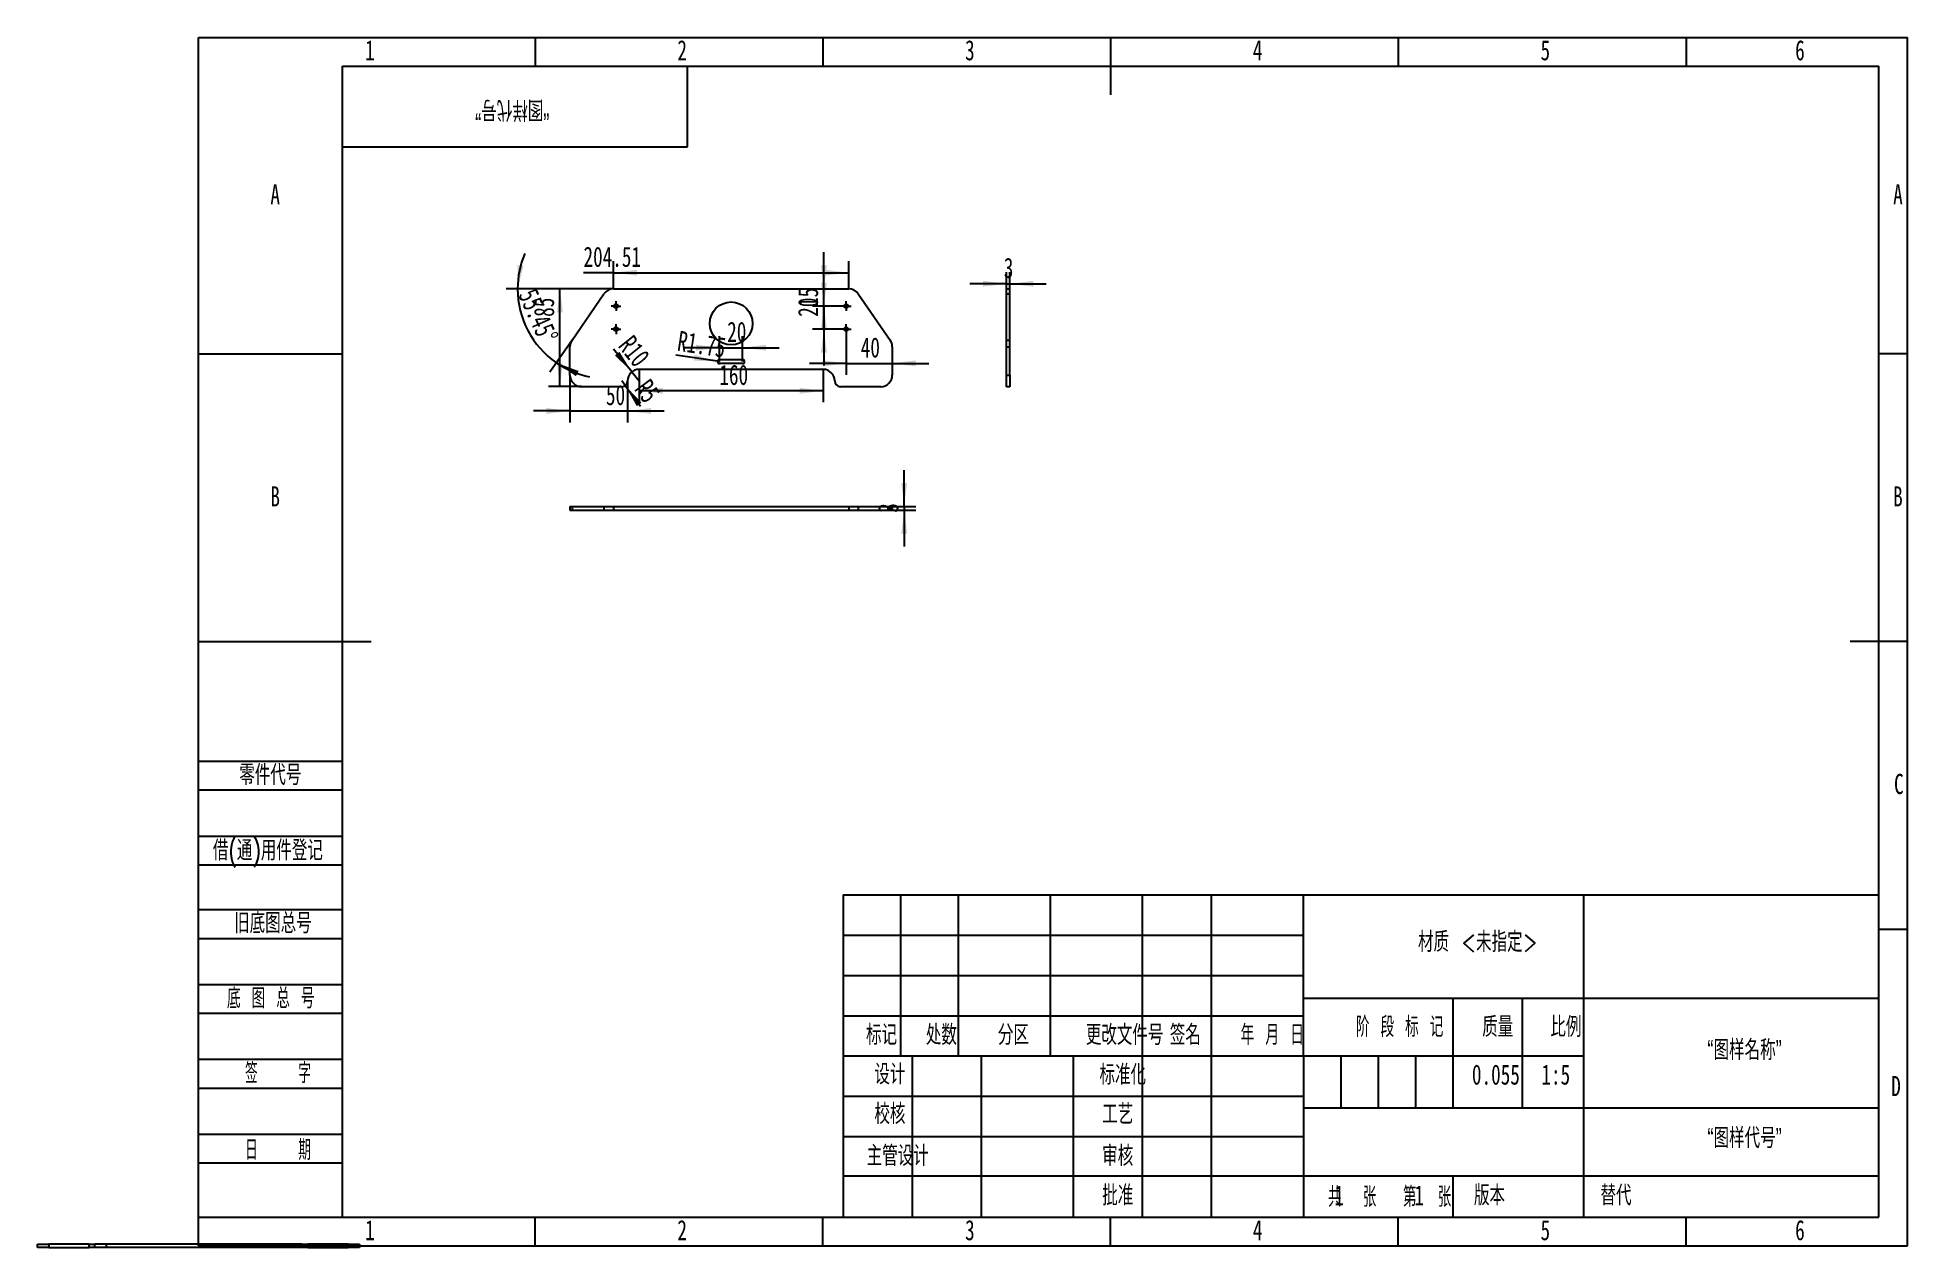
# Model space of a CAD drawing. Header units: millimetres. Extents: x -28 to 297, y 0 to 210.
import ezdxf

# ---------------------------------------------------------------- set-up
doc = ezdxf.new("R2010")
doc.units = ezdxf.units.MM
doc.layers.add('图框', color=7, linetype='Continuous')
doc.layers.add('粗实线层', color=7, linetype='Continuous', lineweight=25)
doc.styles.add('SLDTEXTSTYLE0', font='TXT', dxfattribs={"width": 0.7, "bigfont": 'bigfont'})
doc.styles.add('SLDTEXTSTYLE1', font='TXT', dxfattribs={"width": 0.6, "bigfont": 'bigfont'})
doc.styles.add('SLDTEXTSTYLE2', font='TXT', dxfattribs={"width": 0.614286, "bigfont": 'bigfont'})
doc.styles.add('SLDTEXTSTYLE3', font='TXT', dxfattribs={"width": 0.62, "bigfont": 'bigfont'})
doc.styles.add('SLDTEXTSTYLE4', font='TXT', dxfattribs={"width": 0.566667, "bigfont": 'bigfont'})
doc.styles.add('SLDTEXTSTYLE5', font='TXT', dxfattribs={"width": 0.7})
doc.dimstyles.new('SLDDIMSTYLE0', dxfattribs={"dimtxt": 3.5, "dimasz": 4.08, "dimexe": 0, "dimexo": 0.0625, "dimgap": 0.875, "dimtad": 2, "dimlfac": 5, "dimrnd": 1e-09, "dimzin": 12, "dimdsep": 46, "dimtxsty": 'SLDTEXTSTYLE5', "dimsah": 1, "dimcen": 0.09, "dimadec": 0, "dimazin": 3, "dimtfac": 1, "dimtofl": 0, "dimtmove": 0, "dimatfit": 3, "dimfxl": 0, "dimfrac": 2, "dimtolj": 1, "dimtzin": 12, "dimarcsym": 0})
doc.dimstyles.new('SLDDIMSTYLE1', dxfattribs={"dimtxt": 3.5, "dimasz": 4.08, "dimexe": 0, "dimexo": 0.0625, "dimgap": 0.875, "dimtad": 2, "dimlfac": 5, "dimrnd": 1e-09, "dimzin": 12, "dimdsep": 46, "dimtxsty": 'SLDTEXTSTYLE5', "dimsah": 1, "dimcen": 0, "dimadec": 0, "dimazin": 3, "dimtfac": 1, "dimtofl": 0, "dimtmove": 0, "dimatfit": 3, "dimfxl": 0, "dimfrac": 2, "dimtolj": 1, "dimtzin": 12, "dimarcsym": 0})
doc.dimstyles.new('SLDDIMSTYLE2', dxfattribs={"dimtxt": 3.5, "dimasz": 4.08, "dimexe": 0, "dimexo": 0.0625, "dimgap": 0.875, "dimtad": 2, "dimlfac": 5, "dimrnd": 1e-09, "dimzin": 12, "dimdsep": 46, "dimtxsty": 'SLDTEXTSTYLE5', "dimsah": 1, "dimcen": 0.09, "dimadec": 0, "dimazin": 3, "dimtfac": 1, "dimtmove": 0, "dimatfit": 0, "dimfxl": 0, "dimfrac": 2, "dimtolj": 1, "dimtzin": 12, "dimarcsym": 0})
doc.dimstyles.new('SLDDIMSTYLE3', dxfattribs={"dimtxt": 3.5, "dimasz": 4.08, "dimexe": 0, "dimexo": 0.0625, "dimgap": 0.875, "dimtad": 2, "dimdec": 4, "dimlfac": 5, "dimzin": 12, "dimdsep": 46, "dimtxsty": 'SLDTEXTSTYLE5', "dimsah": 1, "dimcen": 0.09, "dimazin": 3, "dimtfac": 1, "dimtofl": 0, "dimtmove": 0, "dimatfit": 3, "dimfxl": 0, "dimfrac": 2, "dimtolj": 1, "dimtzin": 12, "dimarcsym": 0})

# ---------------------------------------------------------------- blocks, each defined once
blk = doc.blocks.new('_D')
at = {"layer": '图框'}
for p, q in [((72.1, 169.11), (66.9, 169.11)), ((72.1, 166.31), (72.1, 171.11)), ((72.1, 169.11), (113, 169.11)), ((113, 166.31), (113, 171.11))]:
    blk.add_line(p, q, dxfattribs=at)
for points in [[(72.1, 169.11), (76.18, 168.61), (76.18, 169.62)], [(113, 169.11), (108.92, 169.62), (108.92, 168.61)]]:
    blk.add_solid(points, dxfattribs=at)
at = {"layer": '图框', "insert": (66.9, 173.63), "char_height": 3.5, "attachment_point": 1, "style": 'SLDTEXTSTYLE5'}
blk.add_mtext('204.51', dxfattribs=at)
blk = doc.blocks.new('_D_1')
at = {"layer": '图框'}
for q in [(73.55, 150.31), (76.8, 145.91)]:
    blk.add_line((74.15, 149.5), q, dxfattribs=at)
blk.add_solid([(74.15, 149.5), (76.16, 145.92), (76.98, 146.52)], dxfattribs=at)
at = {"layer": '图框', "insert": (78.43, 150.93), "char_height": 3.5, "attachment_point": 1, "rotation": 306.4483, "style": 'SLDTEXTSTYLE5'}
blk.add_mtext('R5', dxfattribs=at)
blk = doc.blocks.new('_D_2')
at = {"layer": '图框'}
for q in [(72.13, 155.83), (76.55, 150.31)]:
    blk.add_line((75.3, 151.87), q, dxfattribs=at)
blk.add_solid([(75.3, 151.87), (73.15, 155.37), (72.36, 154.74)], dxfattribs=at)
at = {"layer": '图框', "insert": (75.52, 158.54), "char_height": 3.5, "attachment_point": 1, "rotation": 308.6838, "style": 'SLDTEXTSTYLE5'}
blk.add_mtext('R10', dxfattribs=at)
blk = doc.blocks.new('_D_3')
at = {"layer": '图框'}
for p, q in [((64.55, 151.31), (64.55, 143.09)), ((74.55, 150.31), (74.55, 143.09)), ((64.55, 145.09), (58.2, 145.09)), ((64.55, 145.09), (74.55, 145.09)), ((74.55, 145.09), (80.9, 145.09))]:
    blk.add_line(p, q, dxfattribs=at)
for points in [[(64.55, 145.09), (60.47, 145.6), (60.47, 144.58)], [(74.55, 145.09), (78.63, 144.58), (78.63, 145.6)]]:
    blk.add_solid(points, dxfattribs=at)
at = {"layer": '图框', "insert": (70.8, 149.6), "char_height": 3.5, "attachment_point": 1, "style": 'SLDTEXTSTYLE5'}
blk.add_mtext('50', dxfattribs=at)
blk = doc.blocks.new('_D_4')
at = {"layer": '图框'}
for p, q in [((72.1, 166.31), (60.81, 166.31)), ((62.81, 149.31), (62.81, 166.31)), ((66.55, 149.31), (60.81, 149.31))]:
    blk.add_line(p, q, dxfattribs=at)
for points in [[(62.81, 166.31), (62.3, 162.23), (63.31, 162.23)], [(62.81, 149.31), (63.31, 153.39), (62.3, 153.39)]]:
    blk.add_solid(points, dxfattribs=at)
at = {"layer": '图框', "insert": (58.29, 161.44), "char_height": 3.5, "attachment_point": 1, "rotation": 90, "style": 'SLDTEXTSTYLE5'}
blk.add_mtext('85', dxfattribs=at)
blk = doc.blocks.new('_D_5')
at = {"layer": '图框'}
for p, q in [((72.1, 166.31), (53.44, 166.31)), ((64.91, 157.38), (61.06, 151.8))]:
    blk.add_line(p, q, dxfattribs=at)
for start, end in [(156.9524, 180), (180, 235.4451), (235.4451, 258.4927)]:
    blk.add_arc((71.05, 166.31), 15.61, start, end, dxfattribs=at)
for points in [[(55.44, 166.31), (56.46, 170.29), (55.45, 170.42)], [(62.2, 153.45), (65.59, 151.13), (66.06, 152.03)]]:
    blk.add_solid(points, dxfattribs=at)
at = {"layer": '图框', "insert": (58.73, 166.71), "char_height": 3.5, "attachment_point": 1, "rotation": 293.9223, "style": 'SLDTEXTSTYLE5'}
blk.add_mtext('55.45°', dxfattribs=at)
blk = doc.blocks.new('_D_6')
at = {"layer": '图框'}
for p, q in [((90.55, 156.08), (84.2, 156.08)), ((90.55, 153.66), (90.55, 158.08)), ((90.55, 156.08), (94.55, 156.08)), ((94.55, 153.66), (94.55, 158.08)), ((94.55, 156.08), (100.9, 156.08))]:
    blk.add_line(p, q, dxfattribs=at)
for points in [[(90.55, 156.08), (86.47, 156.59), (86.47, 155.57)], [(94.55, 156.08), (98.63, 155.57), (98.63, 156.59)]]:
    blk.add_solid(points, dxfattribs=at)
at = {"layer": '图框', "insert": (91.87, 160.59), "char_height": 3.5, "attachment_point": 1, "style": 'SLDTEXTSTYLE5'}
blk.add_mtext('20', dxfattribs=at)
blk = doc.blocks.new('_D_7')
at = {"layer": '图框'}
for q in [(82.94, 154.81), (90.55, 153.66)]:
    blk.add_line((90.21, 153.71), q, dxfattribs=at)
blk.add_solid([(90.21, 153.71), (86.25, 154.82), (86.1, 153.82)], dxfattribs=at)
at = {"layer": '图框', "insert": (83.58, 159.04), "char_height": 3.5, "attachment_point": 1, "rotation": 351.3849, "style": 'SLDTEXTSTYLE5'}
blk.add_mtext('R1.75', dxfattribs=at)
blk = doc.blocks.new('_D_8')
at = {"layer": '图框'}
for p, q in [((76.55, 152.31), (76.55, 146.59)), ((108.55, 152.31), (108.55, 146.59)), ((108.55, 148.59), (76.55, 148.59))]:
    blk.add_line(p, q, dxfattribs=at)
for points in [[(76.55, 148.59), (80.63, 148.09), (80.63, 149.1)], [(108.55, 148.59), (104.47, 149.1), (104.47, 148.09)]]:
    blk.add_solid(points, dxfattribs=at)
at = {"layer": '图框', "insert": (90.51, 153.11), "char_height": 3.5, "attachment_point": 1, "style": 'SLDTEXTSTYLE5'}
blk.add_mtext('160', dxfattribs=at)
blk = doc.blocks.new('_D_9')
at = {"layer": '图框'}
for p, q in [((108.68, 163.31), (108.68, 169.66)), ((111.7, 163.31), (106.68, 163.31)), ((108.68, 159.31), (108.68, 163.31)), ((111.7, 159.31), (106.68, 159.31)), ((108.68, 159.31), (108.68, 152.96))]:
    blk.add_line(p, q, dxfattribs=at)
for points in [[(108.68, 163.31), (109.19, 167.39), (108.17, 167.39)], [(108.68, 159.31), (108.17, 155.23), (109.19, 155.23)]]:
    blk.add_solid(points, dxfattribs=at)
at = {"layer": '图框', "insert": (104.17, 161.45), "char_height": 3.5, "attachment_point": 1, "rotation": 90, "style": 'SLDTEXTSTYLE5'}
blk.add_mtext('20', dxfattribs=at)
blk = doc.blocks.new('_D_10')
at = {"layer": '图框'}
for p, q in [((108.68, 166.31), (108.68, 172.66)), ((108.68, 163.31), (108.68, 166.31)), ((111.7, 163.31), (106.68, 163.31)), ((108.68, 163.31), (108.68, 156.96))]:
    blk.add_line(p, q, dxfattribs=at)
for points in [[(108.68, 166.31), (109.19, 170.39), (108.17, 170.39)], [(108.68, 163.31), (108.17, 159.23), (109.19, 159.23)]]:
    blk.add_solid(points, dxfattribs=at)
at = {"layer": '图框', "insert": (104.17, 163.16), "char_height": 3.5, "attachment_point": 1, "rotation": 90, "style": 'SLDTEXTSTYLE5'}
blk.add_mtext('15', dxfattribs=at)
blk = doc.blocks.new('_D_11')
at = {"layer": '图框'}
for p, q in [((112.55, 158.46), (112.55, 151.36)), ((112.55, 153.36), (106.2, 153.36)), ((112.55, 153.36), (120.55, 153.36)), ((120.55, 153.36), (126.9, 153.36))]:
    blk.add_line(p, q, dxfattribs=at)
for points in [[(112.55, 153.36), (108.47, 153.87), (108.47, 152.85)], [(120.55, 153.36), (124.63, 152.85), (124.63, 153.87)]]:
    blk.add_solid(points, dxfattribs=at)
at = {"layer": '图框', "insert": (115.08, 157.87), "char_height": 3.5, "attachment_point": 1, "style": 'SLDTEXTSTYLE5'}
blk.add_mtext('40', dxfattribs=at)
blk = doc.blocks.new('SW_CENTERMARKSYMBOL_0')
at = {"layer": '图框', "color": 0}
for p, q in [((-0.5, 0), (-0.85, 0)), ((0, 0), (-0.5, 0)), ((0, 0.5), (0, 0.85)), ((0, 0), (0, 0.5)), ((0, 0), (0, -0.5)), ((0, 0), (0.5, 0)), ((0.5, 0), (0.85, 0)), ((0, -0.5), (0, -0.85))]:
    blk.add_line(p, q, dxfattribs=at)
blk = doc.blocks.new('SW_CENTERMARKSYMBOL_1')
at = {"layer": '图框', "color": 0}
for p, q in [((-0.5, 0), (-0.85, 0)), ((0, 0), (-0.5, 0)), ((0, 0.5), (0, 0.85)), ((0, 0), (0, 0.5)), ((0, 0), (0, -0.5)), ((0, 0), (0.5, 0)), ((0.5, 0), (0.85, 0)), ((0, -0.5), (0, -0.85))]:
    blk.add_line(p, q, dxfattribs=at)
blk = doc.blocks.new('SW_CENTERMARKSYMBOL_2')
at = {"layer": '图框', "color": 0}
for p, q in [((-0.5, 0), (-0.85, 0)), ((0, 0), (-0.5, 0)), ((0, 0.5), (0, 0.85)), ((0, 0), (0, 0.5)), ((0, 0), (0, -0.5)), ((0, 0), (0.5, 0)), ((0.5, 0), (0.85, 0)), ((0, -0.5), (0, -0.85))]:
    blk.add_line(p, q, dxfattribs=at)
blk = doc.blocks.new('SW_CENTERMARKSYMBOL_3')
at = {"layer": '图框', "color": 0}
for p, q in [((-0.5, 0), (-0.85, 0)), ((0, 0), (-0.5, 0)), ((0, 0.5), (0, 0.85)), ((0, 0), (0, 0.5)), ((0, 0), (0, -0.5)), ((0, 0), (0.5, 0)), ((0.5, 0), (0.85, 0)), ((0, -0.5), (0, -0.85))]:
    blk.add_line(p, q, dxfattribs=at)
blk = doc.blocks.new('_D_12')
at = {"layer": '图框'}
for p, q in [((122.63, 128.46), (122.63, 134.81)), ((120.55, 128.46), (124.63, 128.46)), ((120.55, 127.86), (124.63, 127.86)), ((122.63, 128.46), (122.63, 127.86)), ((122.63, 127.86), (122.63, 121.51))]:
    blk.add_line(p, q, dxfattribs=at)
for points in [[(122.63, 128.46), (123.13, 132.54), (122.12, 132.54)], [(122.63, 127.86), (122.12, 123.78), (123.13, 123.78)]]:
    blk.add_solid(points, dxfattribs=at)
at = {"layer": '图框', "insert": (118.11, 127.39), "char_height": 3.5, "attachment_point": 1, "rotation": 90, "style": 'SLDTEXTSTYLE5'}
blk.add_mtext('3', dxfattribs=at)
blk = doc.blocks.new('_D_13')
at = {"layer": '图框'}
for p, q in [((140.38, 166.31), (140.38, 169.19)), ((140.98, 166.31), (140.98, 169.19)), ((140.38, 167.19), (134.03, 167.19)), ((140.38, 167.19), (140.98, 167.19)), ((140.98, 167.19), (147.33, 167.19))]:
    blk.add_line(p, q, dxfattribs=at)
for points in [[(140.38, 167.19), (136.3, 167.7), (136.3, 166.69)], [(140.98, 167.19), (145.06, 166.69), (145.06, 167.7)]]:
    blk.add_solid(points, dxfattribs=at)
at = {"layer": '图框', "insert": (139.94, 171.71), "char_height": 3.5, "attachment_point": 1, "style": 'SLDTEXTSTYLE5'}
blk.add_mtext('3', dxfattribs=at)

msp = doc.modelspace()

# ---------------------------------------------------------------- linework, layer by layer
at = {"color": 7, "linetype": 'Continuous', "lineweight": 25}
for p, q in [((72.102429, 166.307185), (113.00495, 166.307185)), ((140.383984, 166.307185), (140.983984, 166.307185)), ((140.383984, 165.441576), (140.383984, 166.307185)), ((140.983984, 165.441576), (140.983984, 166.307185)), ((64.906524, 157.384663), (70.455263, 165.441576)), ((114.652116, 165.441576), (120.200856, 157.384663)), ((140.383984, 165.441576), (140.983984, 165.441576)), ((140.383984, 157.384663), (140.383984, 165.441576)), ((140.983984, 157.384663), (140.983984, 165.441576)), ((64.55369, 151.307185), (64.55369, 156.250272)), ((120.55369, 156.250272), (120.55369, 151.307185)), ((140.383984, 156.250272), (140.383984, 157.384663)), ((140.383984, 157.384663), (140.983984, 157.384663)), ((140.383984, 156.250272), (140.983984, 156.250272)), ((140.383984, 151.307185), (140.383984, 156.250272)), ((140.983984, 156.250272), (140.983984, 157.384663)), ((140.983984, 151.307185), (140.983984, 156.250272)), ((90.55369, 154.007185), (94.55369, 154.007185)), ((94.55369, 153.307185), (90.55369, 153.307185)), ((108.55369, 152.307185), (76.55369, 152.307185)), ((140.383984, 151.307185), (140.983984, 151.307185)), ((140.383984, 149.307185), (140.383984, 151.307185)), ((140.983984, 151.307185), (140.983984, 149.307185)), ((73.55369, 149.307185), (66.55369, 149.307185)), ((118.55369, 149.307185), (111.55369, 149.307185)), ((140.983984, 149.307185), (140.383984, 149.307185)), ((64.55369, 128.458947), (64.55369, 127.858947)), ((64.55369, 128.458947), (64.906524, 128.458947)), ((64.55369, 127.858947), (64.906524, 127.858947)), ((64.906524, 128.458947), (64.906524, 127.858947)), ((64.906524, 128.458947), (70.455263, 128.458947)), ((64.906524, 127.858947), (70.455263, 127.858947)), ((70.455263, 128.458947), (70.455263, 127.858947)), ((70.455263, 128.458947), (72.102429, 128.458947)), ((70.455263, 127.858947), (72.102429, 127.858947)), ((72.102429, 128.458947), (72.102429, 127.858947)), ((72.102429, 128.458947), (113.00495, 128.458947)), ((72.102429, 127.858947), (113.00495, 127.858947)), ((113.00495, 128.458947), (113.00495, 127.858947)), ((113.00495, 128.458947), (114.652116, 128.458947)), ((113.00495, 127.858947), (114.652116, 127.858947)), ((114.652116, 128.458947), (114.652116, 127.858947)), ((114.652116, 128.458947), (120.200856, 128.458947)), ((114.652116, 127.858947), (120.200856, 127.858947)), ((120.200856, 128.458947), (120.200856, 127.858947)), ((120.200856, 128.458947), (120.55369, 128.458947)), ((120.200856, 127.858947), (120.55369, 127.858947)), ((120.55369, 128.458947), (120.55369, 127.858947)), ((-28, -0.3), (-28, 0.3)), ((-28, 0.3), (-26, 0.3)), ((-26, 0.3), (-26, -0.3)), ((-19, 0.3), (-26, 0.3)), ((-19, -0.3), (-19, 0.3)), ((-19, 0.3), (-18, 0.3)), ((-18, -0.3), (-18, 0.3)), ((-16, 0.3), (-18, 0.3)), ((-16, -0.3), (-16, 0.3)), ((16, 0.3), (-16, 0.3)), ((16, -0.3), (16, 0.3)), ((18, 0.3), (16, 0.3)), ((18, -0.3), (18, 0.3)), ((18, 0.3), (19, 0.3)), ((19, 0.3), (19, -0.3)), ((26, 0.3), (19, 0.3)), ((26, -0.3), (26, 0.3)), ((26, 0.3), (28, 0.3)), ((28, 0.3), (28, -0.3)), ((-26, -0.3), (-28, -0.3)), ((-26, -0.3), (-19, -0.3)), ((-18, -0.3), (-19, -0.3)), ((-16, -0.3), (-18, -0.3)), ((16, -0.3), (-16, -0.3)), ((18, -0.3), (16, -0.3)), ((19, -0.3), (18, -0.3)), ((19, -0.3), (26, -0.3)), ((28, -0.3), (26, -0.3))]:
    msp.add_line(p, q, dxfattribs=at)
for centre, radius in [((72.55369, 163.307185), 0.35), ((92.55369, 160.304968), 3.717622), ((112.55369, 163.307185), 0.35), ((72.55369, 159.307185), 0.35), ((112.55369, 159.307185), 0.35)]:
    msp.add_circle(centre, radius, dxfattribs=at)
for centre, radius, start, end in [((72.102429, 164.307185), 2, 90, 145.44508628), ((113.00495, 164.307185), 2, 34.55491372, 90), ((66.55369, 156.250272), 2, 145.44508628, 180), ((118.55369, 156.250272), 2, 0, 34.55491372), ((90.55369, 153.657185), 0.35, 90, 270), ((94.55369, 153.657185), 0.35, 270, 90), ((66.55369, 151.307185), 2, 180, 270), ((73.55369, 150.307185), 1, 270, 0), ((76.55369, 150.307185), 2, 90, 180), ((108.55369, 150.307185), 2, 0, 90), ((111.55369, 150.307185), 1, 180, 270), ((118.55369, 151.307185), 2, 270, 0)]:
    msp.add_arc(centre, radius, start, end, dxfattribs=at)
at = {"layer": '图框'}
for p, q in [((0, 0), (0, 210)), ((0, 210), (297, 210)), ((58.5, 210), (58.5, 205)), ((108.5, 210), (108.5, 205)), ((208.5, 210), (208.5, 205)), ((258.5, 210), (258.5, 205)), ((297, 0), (297, 210)), ((0, 155), (25, 155)), ((297, 155), (292, 155)), ((0, 84.220622), (25, 84.220622)), ((0, 79.220622), (25, 79.220622)), ((0, 71.220622), (25, 71.220622)), ((0, 66.220622), (25, 66.220622)), ((0, 58.430028), (25, 58.430028)), ((0, 53.430028), (25, 53.430028)), ((112, 54), (192, 54)), ((297, 55), (292, 55)), ((112, 47), (192, 47)), ((0, 45.430028), (25, 45.430028)), ((0, 40.430028), (25, 40.430028)), ((198.5, 33), (198.5, 24)), ((205, 33), (205, 24)), ((211.5, 33), (211.5, 24)), ((0, 32.430028), (25, 32.430028)), ((0, 27.430028), (25, 27.430028)), ((0, 19.430028), (25, 19.430028)), ((0, 14.430028), (25, 14.430028)), ((0, 5), (25, 5)), ((58.5, 0), (58.5, 5)), ((108.5, 0), (108.5, 5)), ((208.5, 0), (208.5, 5)), ((258.5, 0), (258.5, 5)), ((0, 0), (297, 0))]:
    msp.add_line(p, q, dxfattribs=at)
at = {"layer": '图框', "lineweight": 25}
for p, q in [((158.5, 210), (158.5, 200)), ((0, 105), (30, 105)), ((297, 105), (287, 105)), ((112, 61), (112, 5)), ((112, 61), (292, 61)), ((122, 61), (122, 33)), ((132, 61), (132, 33)), ((148, 61), (148, 33)), ((164, 61), (164, 5)), ((176, 61), (176, 5)), ((191.968139, 61.052157), (192.00469, 5)), ((240.691915, 61.000008), (240.691915, 5)), ((191.979876, 43.052161), (291.979876, 43.052161)), ((218.000023, 43.069122), (218.000023, 24.069122)), ((230, 43), (230, 24)), ((112, 40), (192, 40)), ((112, 33), (192, 33)), ((124, 33), (124, 5)), ((136, 33), (136, 5)), ((152, 33), (152, 5)), ((192.015199, 33.000004), (240.691915, 33.000004)), ((112, 26), (192, 26)), ((192, 24), (292, 24)), ((112, 19), (192, 19)), ((112, 12.166086), (192.000017, 12.166086)), ((192.000017, 12.166086), (292.000038, 12.166086)), ((218.000023, 12.166086), (218.000023, 5)), ((25, 5), (292, 5)), ((158.5, 0), (158.5, 5))]:
    msp.add_line(p, q, dxfattribs=at)
at = {"layer": '图框', "linetype": 'Continuous', "lineweight": 25}
for p, q in [((25, 5), (25, 205)), ((25, 205), (292, 205)), ((292, 5), (292, 205))]:
    msp.add_line(p, q, dxfattribs=at)
at = {"layer": '粗实线层'}
for p, q in [((85, 191), (85, 205)), ((25, 191), (85, 191))]:
    msp.add_line(p, q, dxfattribs=at)

# ---------------------------------------------------------------- block references
at = {"layer": '图框'}
for name, p in [('SW_CENTERMARKSYMBOL_2', (72.55369, 163.307185)), ('SW_CENTERMARKSYMBOL_0', (112.55369, 163.307185)), ('SW_CENTERMARKSYMBOL_1', (72.55369, 159.307185)), ('SW_CENTERMARKSYMBOL_3', (112.55369, 159.307185))]:
    msp.add_blockref(name, p, dxfattribs=at)

# ---------------------------------------------------------------- texts
at = {"layer": '图框', "char_height": 3.5}
for s, insert, attachment_point, style in [('1', (29.794444, 209.520828), 2, 'SLDTEXTSTYLE5'), ('2', (84.044444, 209.520828), 2, 'SLDTEXTSTYLE5'), ('3', (134.044444, 209.520828), 2, 'SLDTEXTSTYLE5'), ('4', (184.044444, 209.520828), 2, 'SLDTEXTSTYLE5'), ('5', (234.044444, 209.520828), 2, 'SLDTEXTSTYLE5'), ('6', (278.296875, 209.520828), 2, 'SLDTEXTSTYLE5'), ('A', (13.320313, 184.484464), 2, 'SLDTEXTSTYLE5'), ('A', (295.320313, 184.484464), 2, 'SLDTEXTSTYLE5'), ('B', (13.320313, 131.984464), 2, 'SLDTEXTSTYLE5'), ('B', (295.320313, 131.984464), 2, 'SLDTEXTSTYLE5'), ('零件代号', (7.083636, 83.579051), 1, 'SLDTEXTSTYLE0'), ('C', (295.481944, 82.020828), 2, 'SLDTEXTSTYLE5'), ('借(通)用件登记', (2.496136, 70.472549), 1, 'SLDTEXTSTYLE0'), ('旧底图总号', (6.194053, 57.823848), 1, 'SLDTEXTSTYLE0'), ('材质 <未指定>', (222.265469, 54.577148), 2, 'SLDTEXTSTYLE0'), ('底 图 总 号', (4.947178, 44.7655), 1, 'SLDTEXTSTYLE2'), ('阶 段 标 记', (208.723575, 39.805418), 2, 'SLDTEXTSTYLE2'), ('质量', (225.772086, 39.805418), 2, 'SLDTEXTSTYLE0'), ('比例', (237.619273, 39.805418), 2, 'SLDTEXTSTYLE0'), ('标记', (118.697329, 38.417216), 2, 'SLDTEXTSTYLE0'), ('处数', (129.087184, 38.417216), 2, 'SLDTEXTSTYLE0'), ('分区', (141.60862, 38.417216), 2, 'SLDTEXTSTYLE0'), ('更改文件号', (160.936721, 38.417216), 2, 'SLDTEXTSTYLE0'), ('签名', (171.476498, 38.417216), 2, 'SLDTEXTSTYLE0'), ('年 月 日', (186.58896, 38.417216), 2, 'SLDTEXTSTYLE3'), ('“图样名称”', (268.671035, 35.79066), 2, 'SLDTEXTSTYLE0'), ('签    字', (13.80974, 31.763525), 2, 'SLDTEXTSTYLE4'), ('设计', (120.147008, 31.558148), 2, 'SLDTEXTSTYLE0'), ('标准化', (160.61315, 31.49171), 2, 'SLDTEXTSTYLE0'), ('0.055', (225.455446, 31.520532), 2, 'SLDTEXTSTYLE5'), ('1:5', (235.858162, 31.520532), 2, 'SLDTEXTSTYLE5'), ('D', (294.984375, 29.520828), 2, 'SLDTEXTSTYLE5'), ('校核', (120.147008, 24.678998), 2, 'SLDTEXTSTYLE0'), ('工艺', (159.735719, 24.642625), 2, 'SLDTEXTSTYLE0'), ('“图样代号”', (268.673465, 20.489579), 2, 'SLDTEXTSTYLE0'), ('日    期', (13.80974, 18.413474), 2, 'SLDTEXTSTYLE4'), ('主管设计', (121.506156, 17.399289), 2, 'SLDTEXTSTYLE0'), ('审核', (159.735719, 17.399289), 2, 'SLDTEXTSTYLE0'), ('批准', (159.73815, 10.522905), 2, 'SLDTEXTSTYLE0'), ('共  张', (200.481252, 10.261807), 2, 'SLDTEXTSTYLE1'), ('1', (197.392592, 10.531427), 1, 'SLDTEXTSTYLE5'), ('第  张', (213.508689, 10.261807), 2, 'SLDTEXTSTYLE1'), ('1', (211.29503, 10.531427), 1, 'SLDTEXTSTYLE5'), ('版本', (224.338917, 10.531427), 2, 'SLDTEXTSTYLE0'), ('替代', (243.640619, 10.531427), 1, 'SLDTEXTSTYLE0'), ('1', (29.794444, 4.484464), 2, 'SLDTEXTSTYLE5'), ('2', (84.044444, 4.484464), 2, 'SLDTEXTSTYLE5'), ('3', (134.044444, 4.484464), 2, 'SLDTEXTSTYLE5'), ('4', (184.044444, 4.484464), 2, 'SLDTEXTSTYLE5'), ('5', (234.044444, 4.484464), 2, 'SLDTEXTSTYLE5'), ('6', (278.296875, 4.484464), 2, 'SLDTEXTSTYLE5')]:
    msp.add_mtext(s, dxfattribs=dict(at, insert=insert, attachment_point=attachment_point, style=style))
at = {"layer": '图框', "insert": (54.526546, 195.654729), "char_height": 3.5, "attachment_point": 2, "rotation": 180, "style": 'SLDTEXTSTYLE0'}
msp.add_mtext('“图样代号”', dxfattribs=at)

# ---------------------------------------------------------------- dimensions: what is measured, and where the dimension line sits
at = {"layer": '图框'}
dim = msp.add_angular_dim_2l(base=(57.230768, 159.044252), line1=((64.906524, 157.384663), (70.455263, 165.441576)), line2=((72.102429, 166.307185), (113.00495, 166.307185)), dimstyle='SLDDIMSTYLE3', dxfattribs=at)
dim.commit()
dim.dimension.update_dxf_attribs({"geometry": '_D_5', "text_midpoint": (56.779785, 159.976225), "dimtype": 162})
for base, p1, p2, dimstyle, picture, middle in [((113.00495, 169.113428), (72.102429, 166.307185), (113.00495, 166.307185), 'SLDDIMSTYLE0', '_D', (71.509587, 169.113428)), ((140.983984, 167.194701), (140.383984, 166.307185), (140.983984, 166.307185), 'SLDDIMSTYLE2', '_D_13', (140.708662, 167.194701)), ((94.55369, 156.077159), (90.55369, 153.657185), (94.55369, 153.657185), 'SLDDIMSTYLE2', '_D_6', (93.407367, 156.077159)), ((120.55369, 153.359034), (112.55369, 158.457185), (120.55369, 151.307185), 'SLDDIMSTYLE2', '_D_11', (116.61119, 153.359034)), ((76.55369, 148.594105), (108.55369, 152.307185), (76.55369, 152.307185), 'SLDDIMSTYLE0', '_D_8', (92.8166, 148.594105)), ((74.55369, 145.088885), (64.55369, 151.307185), (74.55369, 150.307185), 'SLDDIMSTYLE2', '_D_3', (72.336661, 145.088885))]:
    dim = msp.add_linear_dim(base=base, p1=p1, p2=p2, dimstyle=dimstyle, dxfattribs=at)
    dim.commit()
    dim.dimension.update_dxf_attribs({"geometry": picture, "text_midpoint": middle, "dimtype": 160})
for base, p1, p2, picture, middle in [((108.681705, 166.307185), (111.70369, 163.307185), (113.00495, 166.307185), '_D_10', (108.681705, 164.691121)), ((108.681705, 163.307185), (111.70369, 159.307185), (111.70369, 163.307185), '_D_9', (108.681705, 162.986828)), ((62.805613, 166.307185), (66.55369, 149.307185), (72.102429, 166.307185), '_D_4', (62.805613, 162.969446)), ((122.625947, 127.858947), (120.55369, 128.458947), (120.55369, 127.858947), '_D_12', (122.625947, 128.15967))]:
    dim = msp.add_linear_dim(base=base, p1=p1, p2=p2, angle=90, dimstyle='SLDDIMSTYLE2', dxfattribs=at)
    dim.commit()
    dim.dimension.update_dxf_attribs({"geometry": picture, "text_midpoint": middle, "dimtype": 160})
for center, mpoint, picture, middle in [((76.55369, 150.307185), (75.303646, 151.868399), '_D_2', (73.321284, 154.344251)), ((90.55369, 153.657185), (90.207639, 153.709613), '_D_7', (86.278783, 154.304867)), ((73.55369, 150.307185), (74.147786, 149.502791), '_D_1', (76.156968, 146.782428))]:
    dim = msp.add_radius_dim(center=center, mpoint=mpoint, dimstyle='SLDDIMSTYLE1', dxfattribs=at)
    dim.commit()
    dim.dimension.update_dxf_attribs({"geometry": picture, "text_midpoint": middle, "dimtype": 164})

doc.saveas('drawing.dxf')
